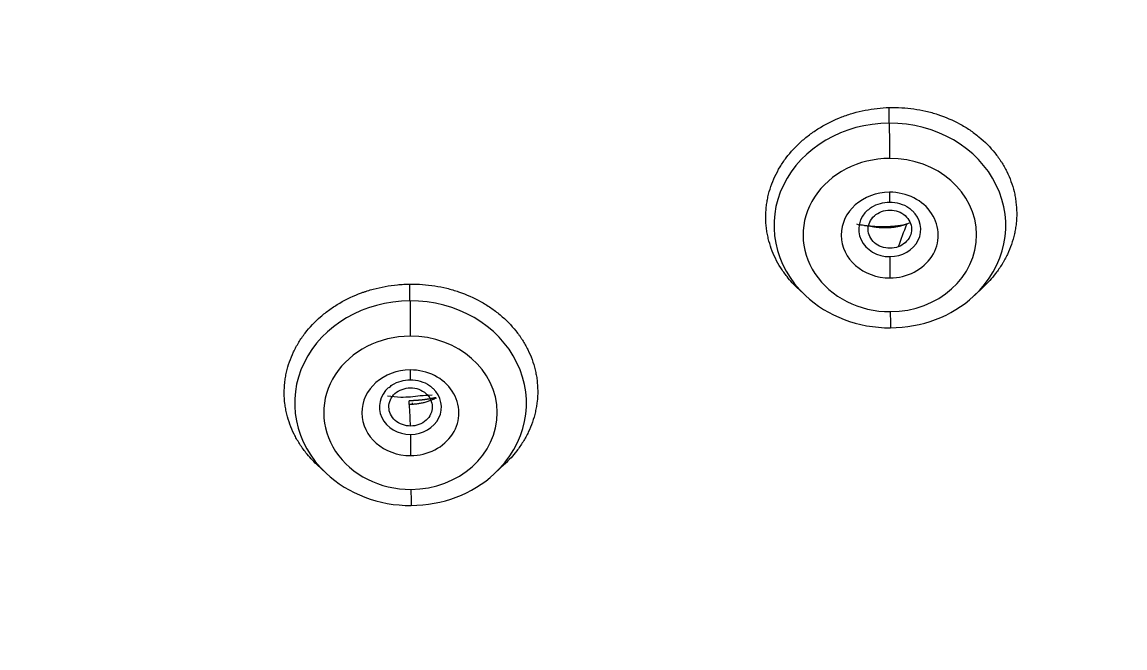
# Model space of a CAD drawing. Header units: millimetres. Extents: x 2433 to 4809, y -10272 to -6912.
# Drawn here: x 3240.38 to 3258.18, y -8414.64 to -8404.54 of the extents above; entities that cross this region are included whole.
import ezdxf

# ---------------------------------------------------------------- set-up
doc = ezdxf.new("R2010")
doc.units = ezdxf.units.MM
doc.layers.add('DIM', color=3, linetype='Continuous', lineweight=13)
doc.styles.add('ARIAL', font='arial.ttf')
doc.dimstyles.get("Standard").update_dxf_attribs({"dimtxt": 15, "dimasz": 15, "dimexe": 0.18, "dimexo": 0.0625, "dimgap": 4, "dimtad": 0, "dimtih": 1, "dimtoh": 1, "dimdec": 1, "dimdsep": 46, "dimtxsty": 'ARIAL', "dimcen": 0, "dimclrd": 3, "dimclre": 3, "dimclrt": 3, "dimadec": 0, "dimazin": 0, "dimtfac": 1, "dimtdec": 1, "dimtofl": 0, "dimtmove": 0, "dimatfit": 3, "dimfxl": 1, "dimtolj": 1, "dimtzin": 0, "dimarcsym": 0})

# ---------------------------------------------------------------- blocks, each defined once
blk = doc.blocks.new('*D43')
at = {"layer": 'Defpoints', "color": 0, "transparency": 16777216}
for p in [(3193.999, -7897.186), (3599.118, -9941.356), (3679.627, -9941.356)]:
    blk.add_point(p, dxfattribs=at)
at = {"layer": 'DIM', "color": 3, "lineweight": -2, "transparency": 16777216}
for p, q in [((3194.062, -7897.186), (3679.807, -7897.186)), ((3679.627, -7915.186), (3679.627, -8902.472)), ((3679.627, -9923.356), (3679.627, -8936.071)), ((3599.18, -9941.356), (3679.807, -9941.356))]:
    blk.add_line(p, q, dxfattribs=at)
at = {"layer": 'DIM', "color": 3, "transparency": 16777216}
for points in [[(3676.627, -7915.186), (3682.627, -7915.186), (3679.627, -7897.186)], [(3676.627, -9923.356), (3682.627, -9923.356), (3679.627, -9941.356)]]:
    blk.add_solid(points, dxfattribs=at)
at = {"layer": 'DIM', "color": 3, "transparency": 16777216, "insert": (3679.627, -8919.271), "char_height": 18, "attachment_point": 5, "style": 'ARIAL'}
blk.add_mtext('\\A1;(2280)', dxfattribs=at)

msp = doc.modelspace()

# ---------------------------------------------------------------- linework, layer by layer
at = {"linetype": 'Continuous', "lineweight": 13}
for p, q in [((3254.373, -8406.174), (3254.373, -8405.921)), ((3246.638, -8409.041), (3246.638, -8408.77))]:
    msp.add_line(p, q, dxfattribs=at)
at = {"linetype": 'Continuous', "lineweight": 18}
for p, q in [((3252.9, -8408.843), (3253.019, -8408.955)), ((3255.745, -8408.955), (3255.887, -8408.821)), ((3245.136, -8411.683), (3245.284, -8411.822)), ((3248.01, -8411.822), (3248.166, -8411.676))]:
    msp.add_line(p, q, dxfattribs=at)
at = {"linetype": 'Continuous', "lineweight": 13}
for centre, major_axis, ratio, start_param, end_param in [((3254.382, -8407.825), (-1.87, 0), 0.882948, 4.717224, 7.037094), ((3254.382, -8407.825), (-1.87, 0), 0.882948, 2.377964, 4.717224), ((3254.375, -8406.508), (0.002, -0.5), 0.00227, 3.979346, 5.201076), ((3254.382, -8407.979), (1.4, 0), 0.882948, 1.575631, 4.717224), ((3254.382, -8407.979), (1.4, 0), 0.882948, 4.717224, 7.858816), ((3254.38, -8407.98), (-0.783, 0), 0.882948, 4.717224, 7.858816), ((3254.38, -8407.98), (-0.783, 0), 0.882948, 1.575631, 4.717224), ((3254.376, -8407.148), (0.001, -0.3), 0.00227, 5.201076, 6.276176), ((3254.384, -8408.531), (-0.001, 0.3), 0.00227, 0.828524, 2.059484), ((3246.647, -8410.692), (-1.87, 0), 0.882948, 4.717224, 7.037094), ((3246.647, -8410.692), (-1.87, 0), 0.882948, 2.377964, 4.717224), ((3246.641, -8409.376), (0.002, -0.5), 0.00227, 3.979346, 5.201076), ((3254.389, -8408.98), (-0.002, 0.5), 0.00227, 2.059484, 3.281214), ((3246.647, -8410.847), (1.4, 0), 0.882948, 1.575631, 4.717224), ((3246.647, -8410.847), (1.4, 0), 0.882948, 4.717224, 7.858816), ((3246.645, -8410.847), (-0.783, 0), 0.882948, 4.717224, 7.858816), ((3246.645, -8410.847), (-0.783, 0), 0.882948, 1.575631, 4.717224), ((3246.641, -8410.015), (0.001, -0.3), 0.00227, 5.201076, 6.276176), ((3246.732, -8411.686), (-0.056, 0.998), 0.020931, 0.008898, 0.223021), ((3246.649, -8411.398), (-0.001, 0.3), 0.00227, 0.828524, 2.059484), ((3246.654, -8411.848), (-0.002, 0.5), 0.00227, 2.059484, 3.281214)]:
    msp.add_ellipse(centre, major_axis=major_axis, ratio=ratio, start_param=start_param, end_param=end_param, dxfattribs=at)
at = {"linetype": 'Continuous', "lineweight": 18}
for centre, major_axis, start_param, end_param in [((3254.38, -8407.886), (0.5, 0), 2.349395, 4.717224), ((3254.38, -8407.886), (0.5, 0), 4.717224, 7.03081), ((3254.382, -8407.825), (-1.87, 0), 0.753908, 1.575631), ((3254.382, -8407.825), (-1.87, 0), 1.575631, 2.377964), ((3246.645, -8410.754), (0.5, 0), 2.349395, 4.717224), ((3246.645, -8410.754), (0.5, 0), 4.717224, 7.03081), ((3246.647, -8410.692), (-1.87, 0), 0.753908, 1.575631), ((3246.647, -8410.692), (-1.87, 0), 1.575631, 2.377964)]:
    msp.add_ellipse(centre, major_axis=major_axis, ratio=0.882948, start_param=start_param, end_param=end_param, dxfattribs=at)
for points, knots in [([(3252.898, -8408.841), (3252.834, -8408.781), (3252.776, -8408.717), (3252.704, -8408.627), (3252.687, -8408.603), (3252.653, -8408.555), (3252.636, -8408.531), (3252.589, -8408.456), (3252.561, -8408.406), (3252.485, -8408.251), (3252.447, -8408.145), (3252.417, -8408.02), (3252.414, -8408.006), (3252.408, -8407.978), (3252.405, -8407.964), (3252.398, -8407.922), (3252.394, -8407.894), (3252.383, -8407.81), (3252.376, -8407.698), (3252.382, -8407.586), (3252.391, -8407.501), (3252.395, -8407.473), (3252.404, -8407.417), (3252.409, -8407.389), (3252.441, -8407.249), (3252.478, -8407.14), (3252.552, -8406.983), (3252.579, -8406.931), (3252.625, -8406.855), (3252.641, -8406.83), (3252.675, -8406.78), (3252.692, -8406.756), (3252.783, -8406.637), (3252.865, -8406.548), (3252.98, -8406.445), (3253.004, -8406.425), (3253.052, -8406.385), (3253.077, -8406.366), (3253.153, -8406.31), (3253.206, -8406.275), (3253.368, -8406.177), (3253.483, -8406.121), (3253.636, -8406.062), (3253.667, -8406.051), (3253.729, -8406.03), (3253.76, -8406.021), (3253.854, -8405.994), (3253.917, -8405.978), (3254.109, -8405.94), (3254.24, -8405.925), (3254.373, -8405.921)], [0, 0, 0, 0, 0.062094, 0.062094, 0.08341, 0.08341, 0.104726, 0.104726, 0.147358, 0.147358, 0.232622, 0.232622, 0.24328, 0.24328, 0.253938, 0.253938, 0.275254, 0.275254, 0.317886, 0.360518, 0.360518, 0.381835, 0.381835, 0.403151, 0.403151, 0.488415, 0.488415, 0.531047, 0.531047, 0.552363, 0.552363, 0.573679, 0.573679, 0.658943, 0.658943, 0.680259, 0.680259, 0.701575, 0.701575, 0.744207, 0.744207, 0.829472, 0.829472, 0.850788, 0.850788, 0.872104, 0.872104, 0.914736, 0.914736, 1, 1, 1, 1]), ([(3254.373, -8405.921), (3254.507, -8405.918), (3254.64, -8405.925), (3254.835, -8405.953), (3254.9, -8405.965), (3254.996, -8405.987), (3255.027, -8405.995), (3255.091, -8406.013), (3255.123, -8406.023), (3255.278, -8406.074), (3255.396, -8406.124), (3255.564, -8406.215), (3255.618, -8406.248), (3255.696, -8406.301), (3255.722, -8406.319), (3255.772, -8406.357), (3255.796, -8406.376), (3255.915, -8406.474), (3256.001, -8406.561), (3256.095, -8406.678), (3256.113, -8406.701), (3256.139, -8406.738), (3256.148, -8406.75), (3256.165, -8406.775), (3256.206, -8406.837), (3256.242, -8406.901), (3256.32, -8407.057), (3256.359, -8407.166), (3256.393, -8407.307), (3256.399, -8407.335), (3256.41, -8407.392), (3256.414, -8407.42), (3256.424, -8407.505), (3256.432, -8407.619), (3256.426, -8407.733), (3256.417, -8407.819), (3256.413, -8407.848), (3256.403, -8407.905), (3256.398, -8407.934), (3256.366, -8408.075), (3256.328, -8408.185), (3256.265, -8408.318), (3256.245, -8408.358), (3256.223, -8408.397), (3256.208, -8408.423), (3256.2, -8408.436), (3256.161, -8408.5), (3256.126, -8408.55), (3256.029, -8408.677), (3255.962, -8408.751), (3255.888, -8408.82)], [0, 0, 0, 0, 0.084627, 0.084627, 0.126941, 0.126941, 0.148098, 0.148098, 0.169255, 0.169255, 0.253882, 0.253882, 0.296196, 0.296196, 0.317353, 0.317353, 0.33851, 0.33851, 0.423137, 0.423137, 0.444294, 0.444294, 0.454872, 0.454872, 0.465451, 0.507765, 0.507765, 0.592392, 0.592392, 0.613549, 0.613549, 0.634706, 0.634706, 0.677019, 0.719333, 0.719333, 0.74049, 0.74049, 0.761647, 0.761647, 0.846274, 0.846274, 0.867431, 0.87801, 0.87801, 0.888588, 0.888588, 0.930902, 0.930902, 1, 1, 1, 1]), ([(3254.032, -8407.578), (3254.048, -8407.56), (3254.1, -8407.513), (3254.224, -8407.463), (3254.325, -8407.449), (3254.377, -8407.448)], [0, 0, 0, 0, 0.206446, 0.623832, 1, 1, 1, 1]), ([(3254.377, -8407.448), (3254.435, -8407.449), (3254.543, -8407.464), (3254.673, -8407.521), (3254.726, -8407.571), (3254.741, -8407.59)], [0, 0, 0, 0, 0.388964, 0.792604, 1, 1, 1, 1]), ([(3254.656, -8407.802), (3254.652, -8407.803), (3254.643, -8407.806), (3254.631, -8407.811), (3254.618, -8407.815), (3254.605, -8407.819), (3254.592, -8407.823), (3254.579, -8407.827), (3254.565, -8407.831), (3254.552, -8407.834), (3254.538, -8407.838), (3254.524, -8407.841), (3254.511, -8407.844), (3254.496, -8407.847), (3254.482, -8407.849), (3254.468, -8407.852), (3254.454, -8407.854), (3254.439, -8407.856), (3254.425, -8407.858), (3254.41, -8407.859), (3254.395, -8407.861), (3254.38, -8407.862), (3254.365, -8407.863), (3254.35, -8407.864), (3254.335, -8407.864), (3254.32, -8407.865), (3254.305, -8407.865), (3254.289, -8407.865), (3254.274, -8407.864), (3254.259, -8407.864), (3254.243, -8407.863), (3254.228, -8407.862), (3254.212, -8407.861), (3254.197, -8407.859), (3254.181, -8407.858), (3254.166, -8407.856), (3254.15, -8407.853), (3254.135, -8407.851), (3254.119, -8407.848), (3254.104, -8407.845), (3254.094, -8407.843), (3254.088, -8407.842), (3254.088, -8407.842)], [0, 0, 0, 0, 0.02325, 0.046661, 0.070229, 0.09395, 0.11782, 0.141836, 0.165995, 0.190294, 0.214728, 0.239296, 0.263994, 0.28882, 0.313771, 0.338845, 0.36404, 0.389354, 0.414784, 0.440331, 0.465992, 0.491766, 0.517652, 0.543651, 0.569762, 0.595984, 0.622314, 0.648748, 0.67528, 0.701906, 0.728621, 0.755419, 0.782297, 0.809249, 0.83627, 0.863355, 0.8905, 0.917701, 0.944952, 0.972249, 0.999588, 1, 1, 1, 1]), ([(3245.134, -8411.681), (3245.071, -8411.621), (3245.012, -8411.558), (3244.94, -8411.468), (3244.913, -8411.432), (3244.888, -8411.395), (3244.871, -8411.37), (3244.863, -8411.358), (3244.823, -8411.295), (3244.794, -8411.244), (3244.717, -8411.088), (3244.678, -8410.98), (3244.644, -8410.841), (3244.638, -8410.813), (3244.628, -8410.756), (3244.624, -8410.728), (3244.613, -8410.643), (3244.606, -8410.531), (3244.612, -8410.418), (3244.621, -8410.333), (3244.625, -8410.305), (3244.634, -8410.248), (3244.64, -8410.22), (3244.671, -8410.079), (3244.709, -8409.971), (3244.784, -8409.813), (3244.812, -8409.761), (3244.859, -8409.685), (3244.875, -8409.66), (3244.909, -8409.611), (3244.927, -8409.586), (3245.019, -8409.467), (3245.102, -8409.379), (3245.22, -8409.277), (3245.244, -8409.257), (3245.293, -8409.218), (3245.319, -8409.199), (3245.396, -8409.143), (3245.449, -8409.109), (3245.615, -8409.012), (3245.732, -8408.957), (3245.871, -8408.906), (3245.887, -8408.901), (3245.918, -8408.89), (3245.965, -8408.875), (3246.013, -8408.861), (3246.109, -8408.835), (3246.238, -8408.806), (3246.369, -8408.787), (3246.469, -8408.778), (3246.503, -8408.775), (3246.57, -8408.772), (3246.604, -8408.771), (3246.638, -8408.77)], [0, 0, 0, 0, 0.061033, 0.061033, 0.082373, 0.093043, 0.093043, 0.103713, 0.103713, 0.146394, 0.146394, 0.231754, 0.231754, 0.253094, 0.253094, 0.274434, 0.274434, 0.317115, 0.359795, 0.359795, 0.381135, 0.381135, 0.402475, 0.402475, 0.487836, 0.487836, 0.530516, 0.530516, 0.551857, 0.551857, 0.573197, 0.573197, 0.658557, 0.658557, 0.679898, 0.679898, 0.701238, 0.701238, 0.743918, 0.743918, 0.829279, 0.829279, 0.839949, 0.839949, 0.850619, 0.871959, 0.871959, 0.914639, 0.95732, 0.95732, 0.97866, 0.97866, 1, 1, 1, 1]), ([(3246.638, -8408.77), (3246.773, -8408.769), (3246.907, -8408.779), (3247.103, -8408.81), (3247.168, -8408.823), (3247.264, -8408.846), (3247.296, -8408.855), (3247.36, -8408.874), (3247.392, -8408.884), (3247.548, -8408.937), (3247.667, -8408.99), (3247.834, -8409.083), (3247.888, -8409.116), (3247.967, -8409.17), (3247.993, -8409.189), (3248.043, -8409.227), (3248.067, -8409.246), (3248.187, -8409.346), (3248.272, -8409.433), (3248.366, -8409.551), (3248.384, -8409.575), (3248.411, -8409.611), (3248.419, -8409.624), (3248.436, -8409.649), (3248.477, -8409.711), (3248.513, -8409.775), (3248.591, -8409.932), (3248.63, -8410.04), (3248.664, -8410.181), (3248.67, -8410.209), (3248.681, -8410.266), (3248.685, -8410.294), (3248.695, -8410.379), (3248.702, -8410.492), (3248.697, -8410.606), (3248.687, -8410.691), (3248.683, -8410.72), (3248.674, -8410.777), (3248.668, -8410.805), (3248.636, -8410.945), (3248.598, -8411.054), (3248.535, -8411.186), (3248.522, -8411.212), (3248.494, -8411.264), (3248.479, -8411.29), (3248.431, -8411.366), (3248.397, -8411.416), (3248.302, -8411.538), (3248.238, -8411.608), (3248.167, -8411.675)], [0, 0, 0, 0, 0.084855, 0.084855, 0.127283, 0.127283, 0.148497, 0.148497, 0.169711, 0.169711, 0.254566, 0.254566, 0.296994, 0.296994, 0.318208, 0.318208, 0.339422, 0.339422, 0.424277, 0.424277, 0.445491, 0.445491, 0.456098, 0.456098, 0.466705, 0.509133, 0.509133, 0.593988, 0.593988, 0.615202, 0.615202, 0.636416, 0.636416, 0.678843, 0.721271, 0.721271, 0.742485, 0.742485, 0.763699, 0.763699, 0.848554, 0.848554, 0.869768, 0.869768, 0.890982, 0.890982, 0.93341, 0.93341, 1, 1, 1, 1]), ([(3246.297, -8410.445), (3246.313, -8410.428), (3246.365, -8410.38), (3246.489, -8410.33), (3246.59, -8410.316), (3246.642, -8410.315)], [0, 0, 0, 0, 0.206446, 0.623832, 1, 1, 1, 1]), ([(3246.642, -8410.315), (3246.7, -8410.316), (3246.808, -8410.331), (3246.938, -8410.388), (3246.991, -8410.438), (3247.006, -8410.457)], [0, 0, 0, 0, 0.388964, 0.792604, 1, 1, 1, 1]), ([(3246.805, -8410.574), (3246.699, -8410.591), (3246.522, -8410.606), (3246.345, -8410.59), (3246.273, -8410.579)], [0, 0, 0, 0, 0.584978, 1, 1, 1, 1]), ([(3247.066, -8410.608), (3247.064, -8410.61), (3247.052, -8410.616), (3247.029, -8410.626), (3246.999, -8410.639), (3246.969, -8410.651), (3246.939, -8410.662), (3246.909, -8410.672), (3246.879, -8410.68), (3246.849, -8410.688), (3246.819, -8410.694), (3246.789, -8410.7), (3246.76, -8410.704), (3246.731, -8410.708), (3246.702, -8410.711), (3246.683, -8410.712), (3246.674, -8410.713)], [0, 0, 0, 0, 0.021082, 0.102812, 0.183591, 0.263355, 0.342046, 0.419636, 0.496129, 0.571524, 0.645811, 0.718977, 0.791002, 0.861865, 0.931541, 1, 1, 1, 1])]:
    msp.add_open_spline(points, degree=3, knots=knots, dxfattribs=at)
for points in [[(3254.518, -8408.17), (3254.477, -8408.185), (3254.385, -8408.2), (3254.244, -8408.178), (3254.128, -8408.109), (3254.051, -8408.008), (3254.024, -8407.888), (3254.048, -8407.768), (3254.126, -8407.664), (3254.204, -8407.616), (3254.247, -8407.6)], [(3254.247, -8407.6), (3254.289, -8407.584), (3254.383, -8407.569), (3254.522, -8407.592), (3254.636, -8407.661), (3254.713, -8407.762), (3254.741, -8407.882), (3254.716, -8408.003), (3254.635, -8408.108), (3254.558, -8408.155), (3254.518, -8408.17)], [(3254.698, -8407.785), (3254.684, -8407.791), (3254.67, -8407.797), (3254.656, -8407.802)], [(3246.649, -8411.062), (3246.605, -8411.062), (3246.514, -8411.045), (3246.393, -8410.976), (3246.316, -8410.874), (3246.289, -8410.754), (3246.315, -8410.635), (3246.389, -8410.532), (3246.507, -8410.462), (3246.599, -8410.444), (3246.646, -8410.444)], [(3246.646, -8410.444), (3246.692, -8410.444), (3246.785, -8410.461), (3246.903, -8410.529), (3246.979, -8410.632), (3247.006, -8410.751), (3246.98, -8410.871), (3246.905, -8410.974), (3246.784, -8411.044), (3246.693, -8411.062), (3246.649, -8411.062)], [(3246.994, -8410.562), (3246.932, -8410.57), (3246.869, -8410.574), (3246.805, -8410.574)], [(3246.674, -8410.713), (3246.658, -8410.713), (3246.643, -8410.714), (3246.628, -8410.714)]]:
    msp.add_open_spline(points, degree=3, dxfattribs=at)
at = {"linetype": 'Continuous', "lineweight": 13}
for points, knots in [([(3254.614, -8407.819), (3254.613, -8407.819), (3254.605, -8407.82), (3254.592, -8407.822), (3254.573, -8407.825), (3254.555, -8407.828), (3254.537, -8407.83), (3254.519, -8407.832), (3254.5, -8407.834), (3254.482, -8407.836), (3254.465, -8407.838), (3254.447, -8407.84), (3254.429, -8407.841), (3254.411, -8407.843), (3254.394, -8407.844), (3254.376, -8407.845), (3254.359, -8407.846), (3254.341, -8407.846), (3254.324, -8407.847), (3254.307, -8407.847), (3254.29, -8407.847), (3254.272, -8407.848), (3254.256, -8407.848), (3254.239, -8407.848), (3254.222, -8407.847), (3254.205, -8407.847), (3254.189, -8407.846), (3254.172, -8407.846), (3254.156, -8407.845), (3254.14, -8407.844), (3254.124, -8407.843), (3254.107, -8407.842), (3254.092, -8407.841), (3254.076, -8407.839), (3254.06, -8407.838), (3254.044, -8407.836), (3254.029, -8407.835), (3254.013, -8407.833), (3253.998, -8407.831), (3253.983, -8407.829), (3253.933, -8407.822), (3253.888, -8407.814), (3253.849, -8407.806)], [0, 0, 0, 0, 0.005554, 0.029696, 0.053723, 0.077636, 0.101433, 0.125115, 0.148682, 0.172133, 0.19547, 0.21869, 0.241796, 0.264786, 0.28766, 0.310419, 0.333062, 0.355589, 0.378001, 0.400296, 0.422476, 0.444539, 0.466487, 0.488318, 0.510033, 0.531631, 0.553113, 0.574479, 0.595729, 0.616862, 0.637878, 0.658778, 0.679561, 0.700228, 0.720778, 0.741212, 0.761529, 0.78173, 0.801814, 0.821781, 0.841633, 1, 1, 1, 1]), ([(3247.062, -8410.603), (3247.06, -8410.603), (3247.055, -8410.604), (3247.046, -8410.606), (3247.035, -8410.608), (3247.024, -8410.611), (3247.013, -8410.613), (3247.002, -8410.615), (3246.991, -8410.617), (3246.98, -8410.619), (3246.969, -8410.621), (3246.959, -8410.623), (3246.948, -8410.625), (3246.938, -8410.626), (3246.927, -8410.628), (3246.916, -8410.63), (3246.906, -8410.631), (3246.896, -8410.633), (3246.885, -8410.634), (3246.875, -8410.636), (3246.865, -8410.637), (3246.854, -8410.638), (3246.844, -8410.639), (3246.834, -8410.641), (3246.824, -8410.642), (3246.814, -8410.643), (3246.804, -8410.644), (3246.794, -8410.645), (3246.785, -8410.645), (3246.775, -8410.646), (3246.765, -8410.647), (3246.755, -8410.648), (3246.746, -8410.648), (3246.736, -8410.649), (3246.727, -8410.65), (3246.717, -8410.65), (3246.708, -8410.651), (3246.698, -8410.651), (3246.689, -8410.652), (3246.68, -8410.652), (3246.671, -8410.652), (3246.662, -8410.652), (3246.653, -8410.653), (3246.644, -8410.653), (3246.635, -8410.653), (3246.629, -8410.653), (3246.626, -8410.653)], [0, 0, 0, 0, 0.011926, 0.037758, 0.063453, 0.089012, 0.114434, 0.13972, 0.16487, 0.189883, 0.21476, 0.239501, 0.264106, 0.288574, 0.312907, 0.337103, 0.361163, 0.385088, 0.408876, 0.432529, 0.456046, 0.479427, 0.502672, 0.525781, 0.548755, 0.571594, 0.594297, 0.616864, 0.639297, 0.661593, 0.683755, 0.705782, 0.727673, 0.749429, 0.771051, 0.792537, 0.813889, 0.835106, 0.856189, 0.877136, 0.89795, 0.918628, 0.939173, 0.959583, 0.979858, 1, 1, 1, 1])]:
    msp.add_open_spline(points, degree=3, knots=knots, dxfattribs=at)
for points, degree in [([(3254.518, -8408.17), (3254.564, -8408.047), (3254.61, -8407.925), (3254.656, -8407.802)], 3), ([(3246.626, -8410.711), (3246.626, -8410.653)], 1), ([(3246.626, -8410.711), (3246.644, -8410.711), (3246.662, -8410.71), (3246.68, -8410.71)], 3), ([(3246.649, -8411.062), (3246.642, -8410.946), (3246.635, -8410.83), (3246.628, -8410.714)], 3)]:
    msp.add_open_spline(points, degree=degree, dxfattribs=at)

# ---------------------------------------------------------------- dimensions: what is measured, and where the dimension line sits
at = {"layer": 'DIM', "color": 3}
dim = msp.add_linear_dim(base=(3679.627, -9941.356), p1=(3193.999, -7897.186), p2=(3599.118, -9941.356), angle=90, text='(2280)', dimstyle='Standard', override={"dimtxt": 18, "dimasz": 18, "dimgap": 5}, dxfattribs=at)
dim.commit()
dim.dimension.update_dxf_attribs({"geometry": '*D43', "text_midpoint": (3679.627, -8919.271)})

doc.saveas('drawing.dxf')
